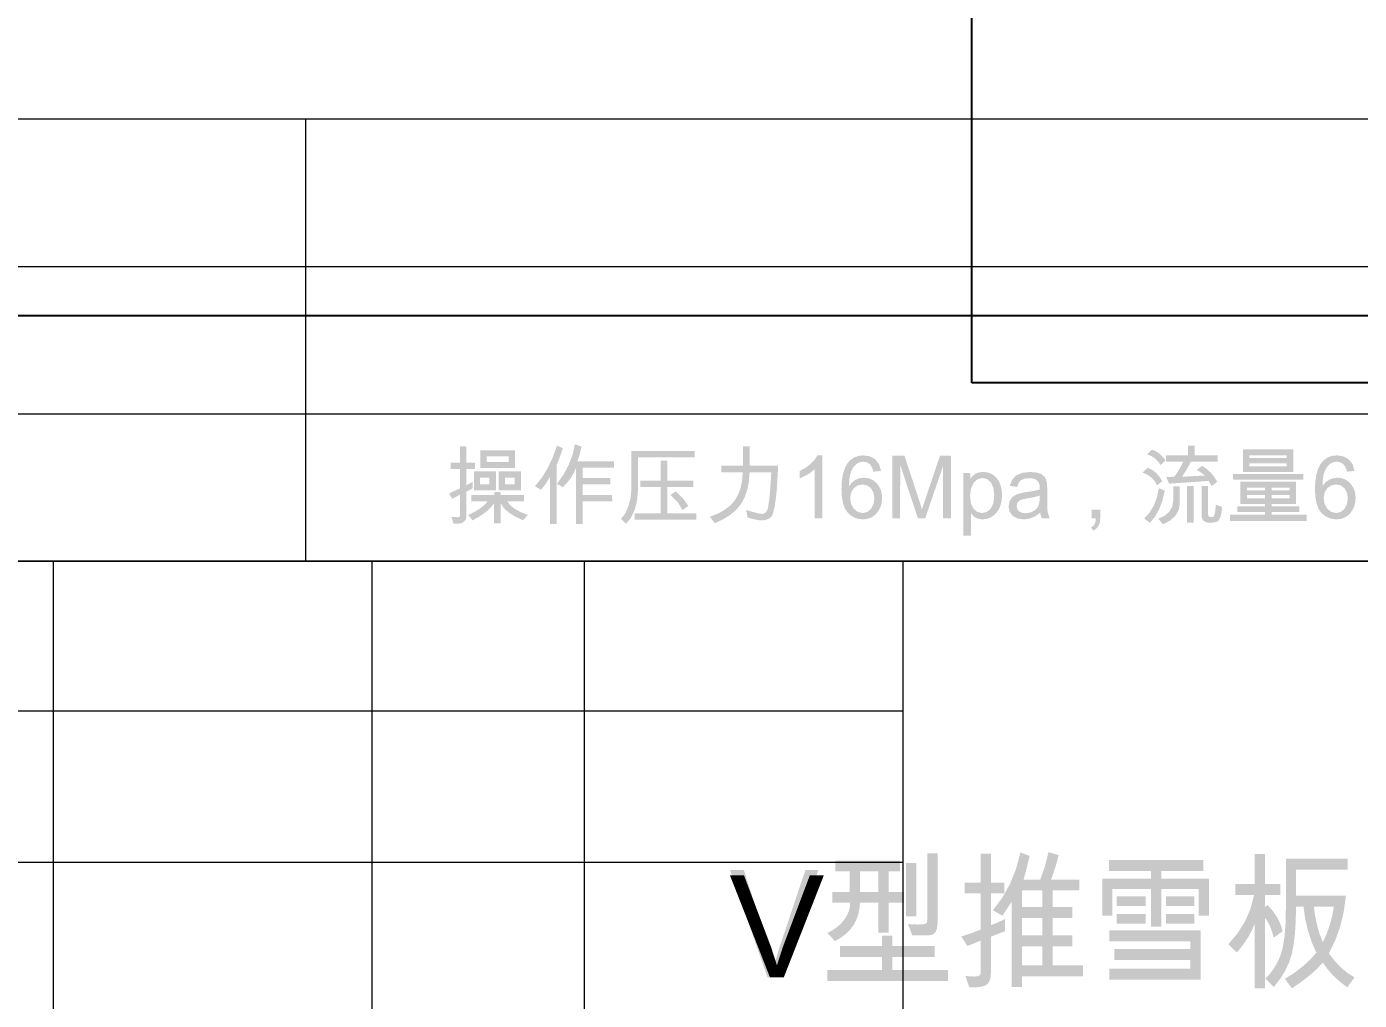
# Model space of a CAD drawing. Header units: millimetres. Extents: x 3 to 592, y 5 to 207.
# Drawn here: x 197.23 to 234.85, y 31.13 to 58.63 of the extents above; entities that cross this region are included whole.
import ezdxf

# ---------------------------------------------------------------- set-up
doc = ezdxf.new("R2010")
doc.units = ezdxf.units.MM
picture_1 = doc.add_image_def('image2.jpg', size_in_pixel=(500, 522))
picture_2 = doc.add_image_def('image3.jpg', size_in_pixel=(600, 560))

msp = doc.modelspace()

# ---------------------------------------------------------------- hatches: boundary and pattern name
h = msp.add_hatch(color=7)
h.paths.add_polyline_path([(209.883296, 46.13738), (209.646273, 46.13738), (209.646273, 45.680423), (209.818252, 45.774681), (209.818252, 45.591126), (209.646273, 45.500727), (209.646273, 44.79903), (209.636351, 44.735157), (209.606586, 44.681621), (209.521698, 44.61327), (209.439085, 44.598869), (209.282471, 44.593977), (209.219632, 44.784698), (209.414763, 44.777532), (209.449007, 44.794826), (209.460514, 44.818322), (209.460514, 45.41143), (209.240579, 45.298431), (209.154589, 45.448912), (209.268587, 45.501329), (209.357574, 45.542895), (209.421549, 45.573711), (209.460514, 45.593882), (209.460514, 46.13738), (209.196481, 46.13738), (209.196481, 46.318179), (209.460514, 46.318179), (209.460514, 46.780097), (209.646273, 46.780097), (209.646273, 46.318179), (209.883296, 46.318179)])
h.paths.add_polyline_path([(211.014389, 46.162736), (210.038738, 46.162736), (210.038738, 46.670405), (211.014389, 46.670405)])
h.paths.add_polyline_path([(210.840757, 46.333062), (210.840757, 46.500631), (210.21182, 46.500631), (210.21182, 46.333062)])
h.paths.add_polyline_path([(211.181408, 45.534351), (210.557432, 45.534351), (210.557432, 46.06903), (211.181408, 46.06903)])
h.paths.add_polyline_path([(211.008326, 45.705779), (211.008326, 45.897602), (210.729411, 45.897602), (210.729411, 45.705779)])
h.paths.add_polyline_path([(210.478608, 45.534351), (209.857389, 45.534351), (209.857389, 46.06903), (210.478608, 46.06903)])
h.paths.add_polyline_path([(210.293951, 45.705779), (210.293951, 45.897602), (210.029368, 45.897602), (210.029368, 45.705779)])
h.paths.add_polyline_path([(211.378191, 44.841473), (211.247002, 44.693196), (211.015785, 44.79822), (210.83304, 44.913269), (210.698664, 45.038446), (210.612553, 45.173856), (210.612553, 44.601143), (210.427896, 44.601143), (210.427896, 45.173856), (210.327446, 45.046198), (210.192321, 44.922777), (210.022572, 44.803491), (209.818252, 44.688235), (209.696985, 44.838717), (209.870928, 44.924603), (210.020686, 45.018551), (210.14626, 45.12056), (210.247649, 45.230631), (209.783526, 45.230631), (209.783526, 45.402059), (210.430652, 45.402059), (210.430652, 45.490253), (210.61531, 45.490253), (210.61531, 45.402059), (211.266846, 45.402059), (211.266846, 45.230631), (210.794454, 45.230631), (210.878067, 45.118588), (211.003227, 45.016415), (211.169935, 44.924061)])
h = msp.add_hatch(color=7)
h.paths.add_polyline_path([(213.808298, 46.177068), (212.925802, 46.177068), (212.925802, 45.88768), (213.711284, 45.88768), (213.711284, 45.707984), (212.925802, 45.707984), (212.925802, 45.404264), (213.757035, 45.404264), (213.761996, 45.223465), (212.925802, 45.223465), (212.925802, 44.581851), (212.741696, 44.581851), (212.741696, 46.177068), (212.681769, 46.036301), (212.59962, 45.897602), (212.495355, 45.760969), (212.369075, 45.626404), (212.202056, 45.717905), (212.390675, 45.990447), (212.53816, 46.268156), (212.64451, 46.551033), (212.709726, 46.839077), (212.892729, 46.771829), (212.851388, 46.58166), (212.776974, 46.356764), (213.808298, 46.356764)])
h.paths.add_polyline_path([(212.36687, 46.724976), (212.327182, 46.603777), (212.264344, 46.431729), (212.18993, 46.241009), (212.18993, 44.581851), (212.004721, 44.581851), (212.004721, 45.917997), (211.885176, 45.722453), (211.749509, 45.552541), (211.579734, 45.65176), (211.771773, 45.892977), (211.939471, 46.165148), (212.082882, 46.468221), (212.202056, 46.802146)])
h = msp.add_hatch(color=7)
h.dxf.hatch_style = 2
h.paths.add_polyline_path([(218.44637, 46.228882), (218.408336, 45.566872), (218.3918, 45.409871), (218.375264, 45.272868), (218.358727, 45.155812), (218.342191, 45.058652), (218.308704, 44.912235), (218.274391, 44.821629), (218.228158, 44.765819), (218.159187, 44.724064), (218.072784, 44.697261), (217.975632, 44.688235), (217.906076, 44.693291), (217.817296, 44.708424), (217.709292, 44.733581), (217.582065, 44.768713), (217.541275, 44.984789), (217.698974, 44.934956), (217.829698, 44.899488), (217.933344, 44.878284), (218.009808, 44.871239), (218.080501, 44.896526), (218.135485, 44.972662), (218.157999, 45.045001), (218.179169, 45.161109), (218.198892, 45.320936), (218.217065, 45.524429), (218.23224, 45.725855), (218.242972, 45.880307), (218.249156, 45.987734), (218.250689, 46.048083), (217.639942, 46.048083), (217.61835, 45.779693), (217.570145, 45.540138), (217.495378, 45.329523), (217.3941, 45.147949), (217.262231, 44.988673), (217.095686, 44.845676), (216.894518, 44.718905), (216.658779, 44.608309), (216.519873, 44.789659), (216.743537, 44.879059), (216.93418, 44.985202), (217.091853, 45.108089), (217.216609, 45.247719), (217.31221, 45.408432), (217.382387, 45.595398), (217.427139, 45.808615), (217.446466, 46.048083), (216.845641, 46.048083), (216.845641, 46.228882), (217.453632, 46.228882), (217.453632, 46.782853), (217.637186, 46.782853), (217.637186, 46.228882)])
h = msp.add_hatch(color=7)
h.paths.add_polyline_path([(230.855582, 46.344637), (230.09711, 46.344637), (229.970606, 46.106374), (229.847409, 45.920201), (230.49178, 45.954377), (230.372787, 46.051528), (230.262475, 46.109819), (230.412956, 46.228882), (230.54722, 46.137716), (230.663139, 46.032029), (230.760765, 45.91177), (230.840148, 45.776885), (230.682501, 45.656169), (230.650186, 45.717079), (230.59596, 45.801139), (229.4803, 45.725071), (229.404784, 45.913036), (229.633538, 45.920201), (229.749982, 46.093765), (229.88379, 46.344637), (229.392657, 46.344637), (229.392657, 46.525987), (230.018837, 46.525987), (230.018837, 46.797185), (230.204046, 46.797185), (230.204046, 46.525987), (230.855582, 46.525987)])
h.paths.add_polyline_path([(229.383286, 46.384876), (229.239419, 46.248174), (229.173497, 46.350907), (229.088248, 46.435863), (228.983776, 46.503043), (228.860183, 46.552445), (228.996333, 46.686391), (229.096792, 46.646488), (229.194771, 46.582969), (229.290269, 46.495782)])
h.paths.add_polyline_path([(229.292887, 45.796178), (229.142405, 45.680423), (229.0711, 45.80082), (228.97959, 45.900702), (228.867926, 45.980017), (228.736159, 46.038713), (228.877822, 46.174863), (228.996781, 46.118949), (229.105612, 46.037197), (229.204314, 45.929606)])
h.paths.add_polyline_path([(230.981259, 45.070227), (230.960244, 44.899902), (230.925587, 44.769264), (230.878595, 44.682447), (230.820856, 44.641933), (230.732317, 44.628773), (230.593755, 44.624294), (230.516516, 44.637937), (230.453746, 44.678865), (230.412336, 44.742806), (230.398625, 44.82659), (230.398625, 45.656169), (230.582731, 45.656169), (230.582731, 44.855805), (230.599818, 44.802475), (230.651633, 44.784698), (230.710682, 44.788143), (230.743686, 44.79903), (230.76284, 44.837959), (230.781168, 44.926911), (230.804319, 45.127003)])
h.paths.add_polyline_path([(230.177036, 44.624294), (229.99293, 44.624294), (229.99293, 45.656169), (230.177036, 45.656169)])
h.paths.add_polyline_path([(229.78402, 45.159524), (229.754469, 44.980397), (229.665853, 44.823283), (229.518222, 44.68808), (229.311628, 44.574685), (229.178785, 44.735089), (229.362633, 44.824084), (229.494081, 44.938969), (229.573025, 45.079796), (229.599363, 45.246616), (229.599363, 45.649003), (229.78402, 45.649003)])
h.paths.add_polyline_path([(229.360686, 45.527185), (229.293507, 45.242551), (229.20111, 44.996365), (229.083494, 44.788625), (228.94066, 44.619333), (228.780257, 44.740049), (228.930738, 44.904174), (229.049801, 45.102198), (229.137444, 45.334122), (229.193668, 45.599945)])
h = msp.add_hatch(color=7)
h.paths.add_polyline_path([(232.989135, 46.050839), (231.56755, 46.050839), (231.56755, 46.695761), (232.989135, 46.695761)])
h.paths.add_polyline_path([(232.803926, 46.446061), (232.803926, 46.525987), (231.751656, 46.525987), (231.751656, 46.446061)])
h.paths.add_polyline_path([(232.803926, 46.211243), (232.803926, 46.302745), (231.751656, 46.302745), (231.751656, 46.211243)])
h.paths.add_polyline_path([(233.270254, 45.833661), (231.290289, 45.833661), (231.290289, 45.994064), (233.270254, 45.994064)])
h.paths.add_polyline_path([(233.370024, 44.673904), (231.198236, 44.673904), (231.198236, 44.8536), (232.189321, 44.8536), (232.189321, 44.924707), (231.409903, 44.924707), (231.409903, 45.086213), (232.189321, 45.086213), (232.189321, 45.150154), (231.496444, 45.150154), (231.496444, 45.776885), (233.069612, 45.776885), (233.069612, 45.150154), (232.37453, 45.150154), (232.37453, 45.086213), (233.161665, 45.086213), (233.161665, 44.924707), (232.37453, 44.924707), (232.37453, 44.8536), (233.370024, 44.8536)])
h.paths.add_polyline_path([(232.884955, 45.539312), (232.884955, 45.616482), (232.37453, 45.616482), (232.37453, 45.539312)])
h.paths.add_polyline_path([(232.189321, 45.616482), (231.681652, 45.616482), (231.681652, 45.539312), (232.189321, 45.539312)])
h.paths.add_polyline_path([(232.884955, 45.310557), (232.884955, 45.402059), (232.37453, 45.402059), (232.37453, 45.310557)])
h.paths.add_polyline_path([(232.189321, 45.310557), (232.189321, 45.402059), (231.681652, 45.402059), (231.681652, 45.310557)])
h = msp.add_hatch(color=7)
h.paths.add_polyline_path([(216.090127, 46.471417), (214.485539, 46.471417), (214.485539, 45.517814), (214.463353, 45.251715), (214.397345, 44.98975), (214.291236, 44.760582), (214.148747, 44.591773), (214.00984, 44.732884), (214.133106, 44.891151), (214.225366, 45.104403), (214.282692, 45.345835), (214.301985, 45.588921), (214.301985, 46.651113), (216.090127, 46.651113)])
h.paths.add_polyline_path([(216.139185, 44.707528), (214.393486, 44.707528), (214.393486, 44.888326), (215.128256, 44.888326), (215.128256, 45.630813), (214.557197, 45.630813), (214.557197, 45.812163), (215.128256, 45.812163), (215.128256, 46.369993), (215.312913, 46.369993), (215.312913, 45.812163), (216.046581, 45.812163), (216.046581, 45.630813), (215.312913, 45.630813), (215.312913, 44.888326), (216.139185, 44.888326)])
h.paths.add_polyline_path([(215.90988, 45.098339), (215.747271, 44.976521), (215.611259, 45.200245), (215.401659, 45.40702), (215.557653, 45.507892), (215.764772, 45.303736)])
h = msp.add_hatch(color=7)
h.dxf.hatch_style = 2
h.paths.add_polyline_path([(219.691364, 44.747215), (219.478043, 44.747215), (219.478043, 46.130214), (219.290768, 45.987519), (219.049749, 45.868387), (219.049749, 46.0784), (219.219454, 46.173485), (219.359808, 46.279318), (219.470809, 46.3959), (219.552457, 46.523231), (219.691364, 46.523231)])
h = msp.add_hatch(color=7)
h.paths.add_polyline_path([(220.449395, 45.658925), (220.530734, 45.761021), (220.627575, 45.834074), (220.73992, 45.877982), (220.867767, 45.892641), (220.970492, 45.882615), (221.065309, 45.85254), (221.152169, 45.802414), (221.231018, 45.732237), (221.296217, 45.646454), (221.342915, 45.549509), (221.37101, 45.441402), (221.380398, 45.322133), (221.371096, 45.200788), (221.343191, 45.0889), (221.296682, 44.986417), (221.23157, 44.893287), (221.150972, 44.815962), (221.058075, 44.760858), (220.952982, 44.727871), (220.835797, 44.716898), (220.715503, 44.728595), (220.604355, 44.763752), (220.502406, 44.822473), (220.409708, 44.904863), (220.332382, 45.017414), (220.277278, 45.166552), (220.244291, 45.352277), (220.233319, 45.574589), (220.243258, 45.796066), (220.273144, 45.988345), (220.323081, 46.151376), (220.393171, 46.285106), (220.481856, 46.389286), (220.58837, 46.4637), (220.712764, 46.508348), (220.855089, 46.523231), (221.035337, 46.495532), (221.185819, 46.412437), (221.294959, 46.274771), (221.351183, 46.083361), (221.137312, 46.064069), (221.097219, 46.18674), (221.034855, 46.274426), (220.950269, 46.327076), (220.843514, 46.344637), (220.764552, 46.334302), (220.691379, 46.303296), (220.623992, 46.25162), (220.562394, 46.179273), (220.511028, 46.084791), (220.474338, 45.966641), (220.452323, 45.824721)])
h.paths.add_polyline_path([(220.831387, 44.895492), (220.964575, 44.925671), (221.070063, 45.016208), (221.138552, 45.149396), (221.161565, 45.307801), (221.138552, 45.46414), (221.070063, 45.591126), (220.962921, 45.675462), (220.824773, 45.703574), (220.692825, 45.677115), (220.581135, 45.59774), (220.504517, 45.475371), (220.479161, 45.319928), (220.504103, 45.156699), (220.579482, 45.019516), (220.692412, 44.926498)])
h = msp.add_hatch(color=7)
h.dxf.hatch_style = 2
h.paths.add_polyline_path([(223.321888, 44.747215), (223.103056, 44.747215), (223.103056, 46.226677), (222.597591, 44.747215), (222.391437, 44.747215), (221.893138, 46.250931), (221.885972, 44.747215), (221.667691, 44.747215), (221.667691, 46.514963), (222.01165, 46.514963), (222.423407, 45.263153), (222.454103, 45.168688), (222.477564, 45.093654), (222.493791, 45.03805), (222.502782, 45.001877), (222.546604, 45.123902), (222.600347, 45.285201), (223.015413, 46.514963), (223.321888, 46.514963)])
h = msp.add_hatch(color=7)
h.paths.add_polyline_path([(233.817409, 45.658925), (233.898748, 45.761021), (233.99559, 45.834074), (234.107934, 45.877982), (234.235782, 45.892641), (234.338506, 45.882615), (234.433323, 45.85254), (234.520183, 45.802414), (234.599032, 45.732237), (234.664231, 45.646454), (234.710929, 45.549509), (234.739024, 45.441402), (234.748412, 45.322133), (234.73911, 45.200788), (234.711205, 45.0889), (234.664696, 44.986417), (234.599584, 44.893287), (234.518986, 44.815962), (234.426089, 44.760858), (234.320996, 44.727871), (234.203811, 44.716898), (234.083517, 44.728595), (233.97237, 44.763752), (233.870421, 44.822473), (233.777722, 44.904863), (233.700397, 45.017414), (233.645292, 45.166552), (233.612305, 45.352277), (233.601333, 45.574589), (233.611272, 45.796066), (233.641158, 45.988345), (233.691095, 46.151376), (233.761185, 46.285106), (233.849871, 46.389286), (233.956384, 46.4637), (234.080778, 46.508348), (234.223104, 46.523231), (234.403351, 46.495532), (234.553833, 46.412437), (234.662973, 46.274771), (234.719197, 46.083361), (234.505326, 46.064069), (234.465234, 46.18674), (234.402869, 46.274426), (234.318283, 46.327076), (234.211528, 46.344637), (234.132567, 46.334302), (234.059393, 46.303296), (233.992007, 46.25162), (233.930408, 46.179273), (233.879042, 46.084791), (233.842352, 45.966641), (233.820338, 45.824721)])
h.paths.add_polyline_path([(234.199401, 44.895492), (234.332589, 44.925671), (234.438078, 45.016208), (234.506566, 45.149396), (234.529579, 45.307801), (234.506566, 45.46414), (234.438078, 45.591126), (234.330935, 45.675462), (234.192787, 45.703574), (234.06084, 45.677115), (233.94915, 45.59774), (233.872531, 45.475371), (233.847175, 45.319928), (233.872117, 45.156699), (233.947496, 45.019516), (234.060426, 44.926498)])
h = msp.add_hatch(color=7)
h.paths.add_polyline_path([(223.871115, 45.861221), (223.938509, 45.945953), (224.020838, 46.006604), (224.118154, 46.043071), (224.230507, 46.055249), (224.347933, 46.043794), (224.452233, 46.009498), (224.543511, 45.952465), (224.62187, 45.872797), (224.684812, 45.774517), (224.72977, 45.662439), (224.756745, 45.536616), (224.765737, 45.397098), (224.755729, 45.24889), (224.725774, 45.116805), (224.675975, 45.000843), (224.606436, 44.901004), (224.522513, 44.82038), (224.429496, 44.762856), (224.327383, 44.728379), (224.216175, 44.716898), (224.119635, 44.727139), (224.033379, 44.757895), (223.957354, 44.809218), (223.89151, 44.881161), (223.885446, 44.25498), (223.671575, 44.25498), (223.671575, 46.026586), (223.866154, 46.026586)])
h.paths.add_polyline_path([(224.202395, 44.895492), (224.338683, 44.926911), (224.449339, 45.021169), (224.522513, 45.178128), (224.546905, 45.397098), (224.52334, 45.604975), (224.452647, 45.758695), (224.34516, 45.853711), (224.211214, 45.885475), (224.072722, 45.850059), (223.961514, 45.744364), (223.88834, 45.582306), (223.863949, 45.378908), (223.887238, 45.169722), (223.957655, 45.018413), (224.065556, 44.926154)])
h = msp.add_hatch(color=7)
h.paths.add_polyline_path([(226.111915, 44.747215), (225.888122, 44.747215), (225.861526, 44.8166), (225.844025, 44.905414), (225.734384, 44.822938), (225.620507, 44.764027), (225.502495, 44.728681), (225.380452, 44.716898), (225.20179, 44.742185), (225.065709, 44.818322), (224.979168, 44.935731), (224.950505, 45.086213), (224.978203, 45.230976), (225.061299, 45.34804), (225.126928, 45.395376), (225.213021, 45.43403), (225.319578, 45.464002), (225.446598, 45.485293), (225.646138, 45.515058), (225.829693, 45.559707), (225.828108, 45.643147), (225.82363, 45.698062), (225.788903, 45.781846), (225.751214, 45.820983), (225.695748, 45.851851), (225.620231, 45.871694), (225.523217, 45.878309), (225.399676, 45.865218), (225.305487, 45.826495), (225.238032, 45.75215), (225.195795, 45.633569), (224.986885, 45.66113), (225.048483, 45.833247), (225.163825, 45.956582), (225.33291, 46.030513), (225.555739, 46.055249), (225.752178, 46.038024), (225.888673, 45.986898), (225.97418, 45.911795), (226.01876, 45.822636), (226.036881, 45.712255), (226.043013, 45.574589), (226.043013, 45.282445), (226.043642, 45.160282), (226.045563, 45.06003), (226.048827, 44.981688), (226.053486, 44.925258)])
h.paths.add_polyline_path([(225.829693, 45.310557), (225.829693, 45.38883), (225.643313, 45.337911), (225.42014, 45.298982), (225.314513, 45.273557), (225.239066, 45.230355), (225.193797, 45.169377), (225.178708, 45.090622), (225.1949, 45.010489), (225.243751, 44.945653), (225.322988, 44.90252), (225.431164, 44.888326), (225.579648, 44.912304), (225.709528, 44.984238), (225.762023, 45.040574), (225.799583, 45.113705), (225.822157, 45.203682)])
h = msp.add_hatch(color=7)
h.dxf.hatch_style = 2
h.paths.add_polyline_path([(227.538571, 44.747215), (227.524101, 44.612374), (227.480693, 44.5135), (227.416476, 44.444391), (227.339031, 44.398847), (227.281153, 44.490349), (227.339134, 44.528159), (227.380785, 44.583642), (227.406107, 44.656695), (227.415098, 44.747215), (227.295485, 44.747215), (227.295485, 44.99416), (227.538571, 44.99416)])
h = msp.add_hatch(color=7)
h.paths.add_polyline_path([(222.94576, 33.305803), (222.929542, 33.157492), (222.880923, 33.051555), (222.799955, 32.987993), (222.686689, 32.966806), (222.233039, 32.966806), (222.112323, 33.289266), (222.228061, 33.282247), (222.317237, 33.27776), (222.379748, 33.275856), (222.415491, 33.276589), (222.595738, 33.289266), (222.640387, 33.321581), (222.65527, 33.407227), (222.65527, 35.284115), (222.94576, 35.284115)])
h.paths.add_polyline_path([(222.000426, 33.890642), (221.563312, 33.890642), (221.563312, 33.043424), (221.272822, 33.043424), (221.272822, 33.890642), (220.754128, 33.890642), (220.739349, 33.713108), (220.703692, 33.547614), (220.647158, 33.394161), (220.569747, 33.252748), (220.471458, 33.123376), (220.352292, 33.006045), (220.212249, 32.900754), (220.051329, 32.807504), (219.833599, 33.035156), (219.985114, 33.117528), (220.117199, 33.210029), (220.229854, 33.312659), (220.323078, 33.425417), (220.395115, 33.542834), (220.444207, 33.659476), (220.470356, 33.775395), (220.47356, 33.890642), (219.970851, 33.890642), (219.970851, 34.198772), (220.46915, 34.198772), (220.46915, 34.775343), (220.058494, 34.775343), (220.058494, 35.083472), (221.886876, 35.083472), (221.886876, 34.775343), (221.563312, 34.775343), (221.563312, 34.198772), (222.000426, 34.198772)])
h.paths.add_polyline_path([(221.272822, 34.198772), (221.272822, 34.775343), (220.757987, 34.775343), (220.757987, 34.198772)])
h.paths.add_polyline_path([(222.348243, 33.506445), (222.058304, 33.506445), (222.058304, 35.017326), (222.348243, 35.017326)])
h.paths.add_polyline_path([(223.239558, 31.676962), (219.833599, 31.676962), (219.833599, 31.98895), (221.375899, 31.98895), (221.375899, 32.363225), (220.194093, 32.363225), (220.194093, 32.671354), (221.375899, 32.671354), (221.375899, 32.958537), (221.665838, 32.958537), (221.665838, 32.671354), (222.865283, 32.671354), (222.865283, 32.363225), (221.665838, 32.363225), (221.665838, 31.98895), (223.239558, 31.98895)])
h = msp.add_hatch(color=7)
h.paths.add_polyline_path([(227.056563, 31.811458), (225.330157, 31.811458), (225.330157, 31.507187), (225.03691, 31.507187), (225.03691, 33.919857), (224.777839, 33.522982), (224.508295, 33.680078), (224.772981, 34.031461), (224.990746, 34.420774), (225.161588, 34.847914), (225.285508, 35.312778), (225.544028, 35.211354), (225.482447, 34.95516), (225.433372, 34.758806), (225.396905, 34.622398), (225.373151, 34.546037), (225.845543, 34.546037), (225.976112, 34.911011), (226.078156, 35.321046), (226.366441, 35.236159), (226.275629, 34.905567), (226.15257, 34.546037), (226.945217, 34.546037), (226.945217, 34.237908), (226.195565, 34.237908), (226.195565, 33.772682), (226.747882, 33.772682), (226.747882, 33.462899), (226.195565, 33.462899), (226.195565, 32.966806), (226.747882, 32.966806), (226.747882, 32.658676), (226.195565, 32.658676), (226.195565, 32.121241), (227.056563, 32.121241)])
h.paths.add_polyline_path([(225.905074, 33.772682), (225.905074, 34.237908), (225.330157, 34.237908), (225.330157, 33.772682)])
h.paths.add_polyline_path([(225.905074, 32.966806), (225.905074, 33.462899), (225.330157, 33.462899), (225.330157, 32.966806)])
h.paths.add_polyline_path([(225.905074, 32.121241), (225.905074, 32.658676), (225.330157, 32.658676), (225.330157, 32.121241)])
h.paths.add_polyline_path([(224.853907, 33.090829), (224.454275, 32.933733), (224.454275, 31.947608), (224.445921, 31.810141), (224.420927, 31.701146), (224.379396, 31.620574), (224.321433, 31.568372), (224.241653, 31.535816), (224.135466, 31.513389), (224.002925, 31.50109), (223.84408, 31.498919), (223.734388, 31.823585), (223.879082, 31.811183), (223.98905, 31.807049), (224.065738, 31.813577), (224.120515, 31.833231), (224.153381, 31.866115), (224.164336, 31.912331), (224.164336, 32.824041), (223.949845, 32.731988), (223.787856, 32.671354), (223.615326, 32.937591), (223.916289, 33.036741), (224.164336, 33.13217), (224.164336, 34.153021), (223.71234, 34.153021), (223.71234, 34.46115), (224.164336, 34.46115), (224.164336, 35.279705), (224.454275, 35.279705), (224.454275, 34.46115), (224.835716, 34.46115), (224.835716, 34.153021), (224.454275, 34.153021), (224.454275, 33.260052), (224.639553, 33.331297), (224.846741, 33.429826)])
h = msp.add_hatch(color=7)
h.paths.add_polyline_path([(230.61174, 33.522982), (230.32125, 33.522982), (230.32125, 34.279249), (229.259058, 34.279249), (229.259058, 33.217057), (228.969119, 33.217057), (228.969119, 34.279249), (227.882674, 34.279249), (227.882674, 33.522982), (227.594388, 33.522982), (227.594388, 34.573047), (228.969119, 34.573047), (228.969119, 34.791879), (227.784006, 34.791879), (227.784006, 35.102214), (230.451888, 35.102214), (230.451888, 34.791879), (229.259058, 34.791879), (229.259058, 34.573047), (230.61174, 34.573047)])
h.paths.add_polyline_path([(230.19888, 33.797487), (229.395208, 33.797487), (229.395208, 34.072543), (230.19888, 34.072543)])
h.paths.add_polyline_path([(228.816984, 33.797487), (228.001736, 33.797487), (228.001736, 34.072543), (228.816984, 34.072543)])
h.paths.add_polyline_path([(230.19888, 33.297535), (229.395208, 33.297535), (229.395208, 33.57645), (230.19888, 33.57645)])
h.paths.add_polyline_path([(228.816984, 33.297535), (228.001736, 33.297535), (228.001736, 33.57645), (228.816984, 33.57645)])
h.paths.add_polyline_path([(230.371962, 31.718303), (227.798889, 31.718303), (227.798889, 32.028086), (230.081471, 32.028086), (230.081471, 32.278338), (227.94, 32.278338), (227.94, 32.586467), (230.081471, 32.586467), (230.081471, 32.803646), (227.798889, 32.803646), (227.798889, 33.111224), (230.371962, 33.111224)])
h = msp.add_hatch(color=7)
h.paths.add_polyline_path([(232.687456, 33.086419), (232.436653, 32.904518), (232.380748, 33.097168), (232.320554, 33.255091), (232.256122, 33.378288), (232.187504, 33.466758), (232.187504, 31.478524), (231.898667, 31.478524), (231.898667, 33.293125), (231.817036, 33.100665), (231.706155, 32.9019), (231.566129, 32.696727), (231.397061, 32.485043), (231.154527, 32.718759), (231.42035, 33.033046), (231.62995, 33.368986), (231.783325, 33.726527), (231.880477, 34.105616), (231.357374, 34.105616), (231.357374, 34.41595), (231.898667, 34.41595), (231.898667, 35.267578), (232.187504, 35.267578), (232.187504, 34.41595), (232.619106, 34.41595), (232.619106, 34.105616), (232.187504, 34.105616), (232.187504, 33.768824), (232.263572, 33.826701), (232.419023, 33.649253), (232.541453, 33.466689), (232.630914, 33.27906)])
h.paths.add_polyline_path([(234.717582, 31.782244), (234.51253, 31.503329), (234.304782, 31.660977), (234.120547, 31.829786), (233.959773, 32.009965), (233.822409, 32.201719), (233.660257, 32.027457), (233.460742, 31.84777), (233.223918, 31.662604), (232.949835, 31.47191), (232.753051, 31.740903), (233.017514, 31.911142), (233.253554, 32.0912), (233.46107, 32.28118), (233.639956, 32.481185), (233.507863, 32.782269), (233.403416, 33.098546), (233.326565, 33.430119), (233.277257, 33.777092), (233.06559, 33.777092), (233.058269, 33.378753), (233.036376, 33.025372), (233.000013, 32.716847), (232.949284, 32.453073), (232.873741, 32.213105), (232.763731, 31.976134), (232.619304, 31.742264), (232.440512, 31.511597), (232.204041, 31.753029), (232.324765, 31.878905), (232.433966, 32.024985), (232.531695, 32.19122), (232.618003, 32.377556), (232.688266, 32.607301), (232.738582, 32.90376), (232.768847, 33.266882), (232.778958, 33.696615), (232.778958, 35.139145), (234.527413, 35.139145), (234.527413, 34.827157), (233.068897, 34.827157), (233.068897, 34.09349), (234.477252, 34.09349), (234.413501, 33.637919), (234.311612, 33.213819), (234.17169, 32.821242), (233.993837, 32.460239), (234.16529, 32.2402), (234.3431, 32.053855), (234.527215, 31.901203)])
h.paths.add_polyline_path([(234.134948, 33.777092), (233.567747, 33.777092), (233.610639, 33.492338), (233.667379, 33.230011), (233.737969, 32.990008), (233.822409, 32.772227), (233.930619, 33.01334), (234.018779, 33.261223), (234.086889, 33.515825)])
h = msp.add_hatch(color=7)
h.dxf.hatch_style = 2
h.paths.add_polyline_path([(219.582184, 34.812825), (218.51448, 31.782244), (218.145717, 31.782244), (217.089037, 34.812825), (217.478195, 34.812825), (218.187058, 32.611272), (218.26223, 32.382104), (218.328721, 32.117383), (218.477549, 32.611272), (219.215626, 34.812825)])

# ---------------------------------------------------------------- linework, layer by layer
at = {"color": 7, "lineweight": 0}
for points in [[(291.994167, 56.021111), (176.953333, 56.021111)], [(205.105, 56.021111), (205.105, 43.532778)], [(176.953333, 51.858333), (291.994167, 51.858333)], [(176.953333, 47.695556), (291.994167, 47.695556)], [(176.953333, 43.532778), (291.994167, 43.532778)]]:
    msp.add_lwpolyline(points, dxfattribs=at)
at = {"color": 9, "lineweight": 0, "true_color": 0xc0c0c0}
for points in [[(291.994167, 43.532778), (176.988611, 43.532778)], [(197.978889, 43.532778), (197.978889, 22.295556)], [(206.974722, 43.532778), (206.974722, 22.295556)], [(212.971944, 43.532778), (212.971944, 22.295556)], [(221.967778, 43.532778), (221.967778, 5.221111)], [(221.967778, 39.299444), (176.988611, 39.299444)], [(221.967778, 35.030833), (176.988611, 35.030833)]]:
    msp.add_lwpolyline(points, dxfattribs=at)

# ---------------------------------------------------------------- texts
at = {"color": 7, "insert": (217.066992, 34.665104), "char_height": 2.882858, "attachment_point": 1}
msp.add_mtext('{\\fArialUnicodeMS|b0|i0|c0;V}', dxfattribs=at)

# ---------------------------------------------------------------- pictures from other files: only their frames are drawn
image = msp.add_image(picture_2, insert=(160.681648, 50.463991), size_in_units=(87.012, 81.44024))
image.dxf.flags = 7
image = msp.add_image(picture_1, insert=(223.91014, 48.573409), size_in_units=(72.51, 75.913938))
image.dxf.flags = 7

doc.saveas('drawing.dxf')
